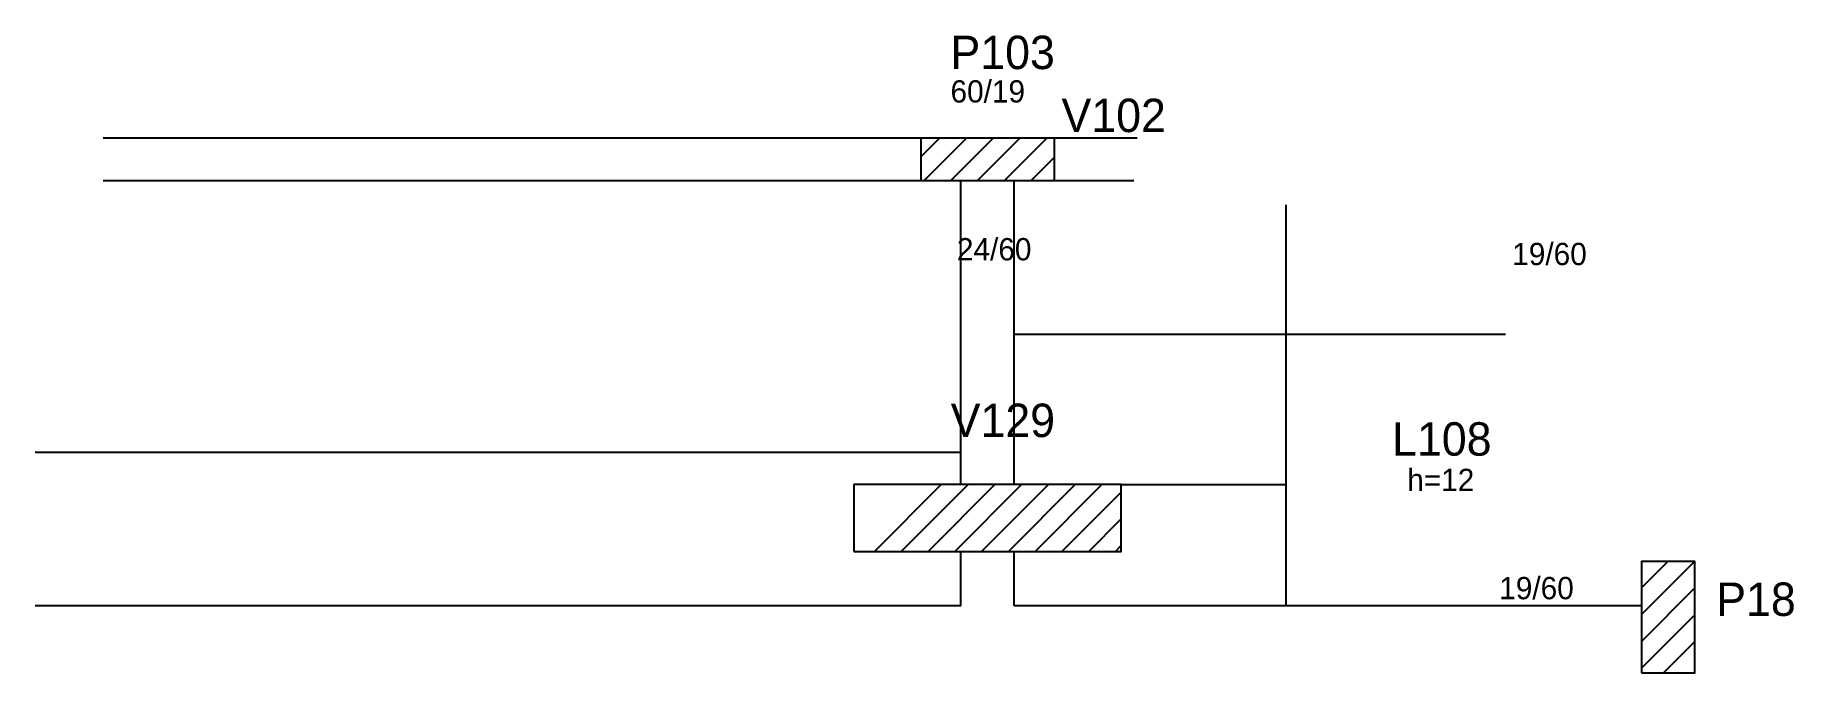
# Model space of a CAD drawing. Header units: metres. Extents: x 5669 to 6459, y 2682 to 2968.
import ezdxf

# ---------------------------------------------------------------- set-up
doc = ezdxf.new("R2010")
doc.units = ezdxf.units.M
for name, color, linetype in [('3', 7, 'Continuous'), ('4', 7, 'Continuous'), ('7', 7, 'Continuous'), ('Painéis', 7, 'Continuous')]:
    doc.layers.add(name, color=color, linetype=linetype)

msp = doc.modelspace()

# ---------------------------------------------------------------- linework, layer by layer
at = {"layer": '3', "color": 7, "lineweight": 25}
for p, q in [((6066.92, 2913.35), (6075.39, 2921.82)), ((6068.41, 2902.82), (6087.41, 2921.82)), ((6080.43, 2902.82), (6099.43, 2921.82)), ((6092.46, 2902.82), (6111.46, 2921.82)), ((6104.48, 2902.82), (6123.48, 2921.82)), ((6116.5, 2902.82), (6126.92, 2913.25)), ((6084.92, 2766.32), (6084.92, 2902.82)), ((6108.92, 2766.32), (6108.92, 2902.82)), ((6046.16, 2736.32), (6076.16, 2766.32)), ((6058.18, 2736.32), (6088.18, 2766.32)), ((6070.21, 2736.32), (6100.21, 2766.32)), ((6082.23, 2736.32), (6112.23, 2766.32)), ((6094.25, 2736.32), (6124.25, 2766.32)), ((6106.27, 2736.32), (6136.27, 2766.32)), ((6118.29, 2736.32), (6148.29, 2766.32)), ((6130.31, 2736.32), (6156.92, 2762.94)), ((6142.33, 2736.32), (6156.92, 2750.91)), ((6084.92, 2711.82), (6084.92, 2736.32)), ((6108.92, 2711.82), (6108.92, 2736.32)), ((6154.35, 2736.32), (6156.92, 2738.89)), ((6390.42, 2707.94), (6414.31, 2731.82)), ((6390.42, 2719.96), (6402.29, 2731.82)), ((6390.42, 2695.91), (6414.42, 2719.91)), ((6390.42, 2683.89), (6414.42, 2707.89)), ((6400.37, 2681.82), (6414.42, 2695.87))]:
    msp.add_line(p, q, dxfattribs=at)
for points in [[(6066.92, 2921.82), (5699.92, 2921.82)], [(6164.04, 2921.82), (6126.92, 2921.82)], [(5699.92, 2902.82), (6066.92, 2902.82)], [(6126.92, 2902.82), (6162.6, 2902.82)], [(6084.92, 2711.82), (5669.42, 2711.82)], [(6390.42, 2711.82), (6108.92, 2711.82)]]:
    msp.add_lwpolyline(points, dxfattribs=at)
at = {"layer": '7', "color": 7, "lineweight": 25}
for points in [[(6066.92, 2902.82), (6126.92, 2902.82), (6126.92, 2921.82), (6066.92, 2921.82), (6066.92, 2902.82)], [(6036.92, 2736.32), (6156.92, 2736.32), (6156.92, 2766.32), (6036.92, 2766.32), (6036.92, 2736.32)], [(6390.42, 2681.82), (6414.42, 2681.82), (6414.42, 2731.82), (6390.42, 2731.82), (6390.42, 2681.82)]]:
    msp.add_lwpolyline(points, dxfattribs=at)
at = {"layer": 'Painéis', "color": 7, "lineweight": 25}
for p, q in [((6230.92, 2711.82), (6230.92, 2891.79)), ((6108.92, 2833.82), (6329.4, 2833.82)), ((5669.42, 2780.82), (6084.92, 2780.82)), ((6156.92, 2766.32), (6230.92, 2766.32))]:
    msp.add_line(p, q, dxfattribs=at)

# ---------------------------------------------------------------- texts
at = {"layer": '3', "color": 7, "lineweight": 25}
for s, p in [('60/19', (6080.29, 2937.74)), ('24/60', (6083.17, 2866.91)), ('19/60', (6332.44, 2864.77)), ('h=12', (6285.3, 2763.38)), ('19/60', (6326.6, 2714.84))]:
    msp.add_text(s, height=10, dxfattribs=at).set_placement(p)
at = {"layer": '4', "color": 7, "lineweight": 25}
for s, p in [('P103', (6080.29, 2952.74)), ('V102', (6130.13, 2924.47)), ('V129', (6080.38, 2787.62)), ('L108', (6278.53, 2779.26)), ('P18', (6424.02, 2707.34))]:
    msp.add_text(s, height=15, dxfattribs=at).set_placement(p)

doc.saveas('drawing.dxf')
